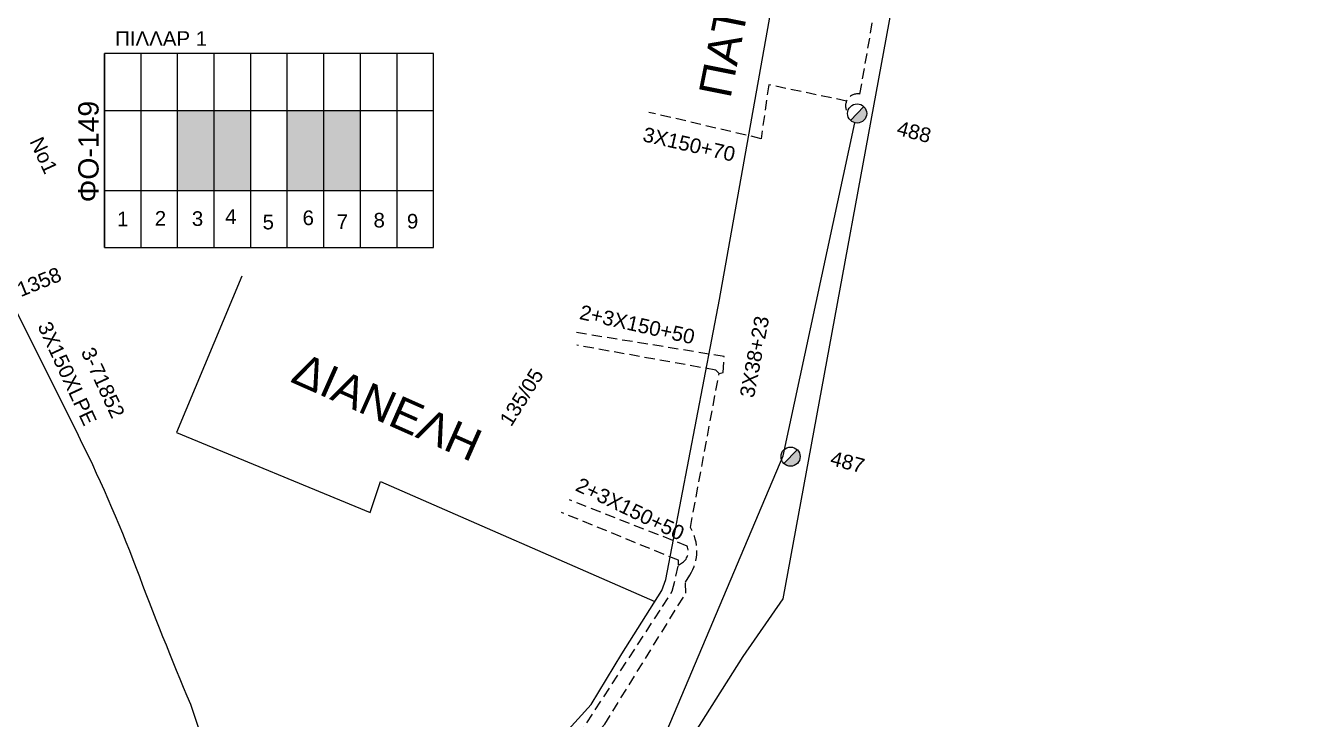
# Model space of a CAD drawing. Header units: millimetres. Extents: x 2999 to 5218, y 1863 to 2903.
# Drawn here: x 3753.6 to 3909.6, y 2225.3 to 2310.7 of the extents above; entities that cross this region are included whole.
import ezdxf
from ezdxf.enums import TextEntityAlignment as Align

# ---------------------------------------------------------------- set-up
doc = ezdxf.new("R2010")
doc.units = ezdxf.units.MM
doc.header["$LTSCALE"] = 0.5
doc.linetypes.add('DASHED', pattern=[19.05, 12.7, -6.35])
for name, color, linetype in [('Άγνωστα', 7, 'Continuous'), ('Ασφαλειοκιβώτια Χ.Τ 9 αναχωρήσεων', 7, 'Continuous'), ('Επιγραφές - Σχήματα', 7, 'Continuous'), ('Στύλος ΦΜ', 7, 'Continuous'), ('Στύλος ΦΜ @ 1', 7, 'Continuous'), ('Υπόβαθρο ΔΕΗ', 7, 'Continuous'), ('Υπόγεια Καλώδια Δικτύου ΧΤ   .10', 7, 'DASHED')]:
    doc.layers.add(name, color=color, linetype=linetype)
doc.styles.add('arial', font='ARIAL.TTF')
doc.styles.get("Standard").update_dxf_attribs({"font": 'ARIAL.TTF'})

# ---------------------------------------------------------------- blocks, each defined once
blk = doc.blocks.new('ΥΠΑΡΧΩΝ ΤΣΙΜΕΝΤΕΝΙΟΣ ΣΤΥΛΟΣ')
at = {"layer": 'Στύλος ΦΜ'}
blk.add_hatch(color=7, dxfattribs=at).paths.add_polyline_path([(-1.29, -2.28, 0.574793), (2.62, 0, 0.268822), (1.3, 2.27)])
at = {"layer": 'Στύλος ΦΜ', "color": 7}
blk.add_line((-1.29, -2.28), (1.3, 2.27), dxfattribs=at)
blk.add_circle((0, 0), 2.62, dxfattribs=at)
at = {"layer": 'Στύλος ΦΜ', "flags": 4}
for tag, p in [('ΑΡΙΘΜΟΣ', (-4.68, 8.05)), ('ΤΥΠΟΣ', (-4.91, 3.03))]:
    blk.add_attdef(tag, p, '', height=4, dxfattribs=at)
blk = doc.blocks.new('ΑΣΦΑΛΕΙΟΚΙΒΩΤΙΟ ΥΠΟΣΤΑΘΜΟΥ 9 ΑΝΑΧΩΡΗΣΕΩΝ')
at = {"layer": 'Ασφαλειοκιβώτια Χ.Τ 9 αναχωρήσεων', "ltscale": 40}
for p, q in [((-23.8, 40.36), (24.02, 40.36)), ((-9.72, 40.36), (-9.72, -40.64)), ((9.94, 40.36), (9.94, -40.64)), ((-23.8, 31.36), (24.02, 31.36)), ((-23.8, 22.36), (24.02, 22.36)), ((-23.8, 13.36), (24.02, 13.36)), ((-23.8, 4.36), (24.02, 4.36)), ((-23.8, -4.64), (24.02, -4.64)), ((-23.8, -13.64), (24.02, -13.64)), ((-23.8, -22.64), (24.02, -22.64)), ((-23.8, -31.64), (24.02, -31.64))]:
    blk.add_line(p, q, dxfattribs=at)
at = {"layer": 'Ασφαλειοκιβώτια Χ.Τ 9 αναχωρήσεων'}
blk.add_lwpolyline([(-23.8, -40.64), (24.02, -40.64), (24.02, 40.36), (-23.8, 40.36)], close=True, dxfattribs=at)
for s, p in [('1', (-18.54, 37.25)), ('2', (-18.39, 27.98)), ('3', (-18.45, 18.85)), ('4', (-17.96, 10.67)), ('5', (-19.3, 1.44)), ('6', (-18.25, -8.4)), ('7', (-19.23, -16.79)), ('8', (-18.84, -25.86)), ('9', (-19.09, -34.08))]:
    blk.add_text(s, height=3.6, rotation=270, dxfattribs=at).set_placement(p)
at = {"layer": 'Ασφαλειοκιβώτια Χ.Τ 9 αναχωρήσεων', "ltscale": 40}
for tag, height, p in [('ΟΝΟΜΑ', 5, (-0.16, 44.31)), ('ΚΕΙΜΕΝΟ 1', 2, (17.06, 35.59)), ('ΚΕΙΜΕΝΟ 2', 2, (17.06, 26.88)), ('ΚΕΙΜΕΝΟ 3', 2, (17.06, 17.69)), ('ΚΕΙΜΕΝΟ 4', 2, (17.06, 8.71)), ('ΚΕΙΜΕΝΟ 5', 2, (17.06, -0.13)), ('ΚΕΙΜΕΝΟ 6', 2, (17.06, -9.05)), ('ΚΕΙΜΕΝΟ 7', 2, (17.06, -18.13)), ('ΚΕΙΜΕΝΟ 8', 2, (17.06, -26.85)), ('ΚΕΙΜΕΝΟ 9', 2, (17.06, -35.99)), ('ΣΧ', 2, (-0.1, -42.64))]:
    blk.add_attdef(tag, text='', height=height, dxfattribs=at).set_placement(p, align=Align.MIDDLE_CENTER)

msp = doc.modelspace()

# ---------------------------------------------------------------- hatches: boundary and pattern name
at = {"layer": 'Επιγραφές - Σχήματα', "linetype": 'DASHED', "ltscale": 0.2}
h = msp.add_hatch(color=1, dxfattribs=at)
h.dxf.hatch_style = 1
h.paths.add_polyline_path([(3772.29, 2290.41), (3776.79, 2290.41), (3776.79, 2300.24), (3772.29, 2300.24)])
h = msp.add_hatch(color=30, dxfattribs=at)
h.dxf.hatch_style = 1
h.paths.add_polyline_path([(3781.29, 2300.24), (3776.79, 2300.24), (3776.79, 2290.41), (3781.29, 2290.41)])
h = msp.add_hatch(color=85, dxfattribs=at)
h.dxf.hatch_style = 1
h.paths.add_polyline_path([(3790.29, 2300.24), (3785.79, 2300.24), (3785.79, 2290.41), (3790.29, 2290.41)])
h = msp.add_hatch(color=151, dxfattribs=at)
h.dxf.hatch_style = 1
h.paths.add_polyline_path([(3794.79, 2300.24), (3790.29, 2300.24), (3790.29, 2290.41), (3794.79, 2290.41)])

# ---------------------------------------------------------------- linework, layer by layer
at = {"layer": 'Άγνωστα', "color": 30, "linetype": 'DASHED', "ltscale": 0.2}
for points in [[(3854.62, 2301.41), (3845.05, 2303.42), (3844.11, 2296.78), (3830.31, 2300.02)], [(3833.94, 2244.29), (3833.93, 2244.89), (3819.56, 2250.77)]]:
    msp.add_lwpolyline(points, dxfattribs=at)
at = {"layer": 'Άγνωστα', "color": 30, "ltscale": 40}
msp.add_lwpolyline([(3832.53, 2224), (3846.84, 2257.76), (3855.64, 2298.74)], dxfattribs=at)
at = {"layer": 'Άγνωστα', "color": 27, "linetype": 'DASHED', "ltscale": 0.2}
for points in [[(3838.94, 2267.9), (3839.43, 2268), (3839.56, 2269.96), (3821.4, 2272.92)], [(3838.94, 2267.9), (3838.52, 2268.3), (3821.42, 2271.36)]]:
    msp.add_lwpolyline(points, dxfattribs=at)
msp.add_lwpolyline([(3752.82, 2133.62), (3753.81, 2133.51, 0.237477), (3760.15, 2135.82, 0.320804), (3761.12, 2143.01, -0.004761), (3760.25, 2144.7), (3793.48, 2183.96), (3792.58, 2186.68), (3811.84, 2209.11), (3820.3, 2219.52), (3824.86, 2224.71), (3834.84, 2240.84), (3834.8, 2242.21), (3835.34, 2243.08, 0.28328), (3835.41, 2248.93), (3838.94, 2267.9)], format="xyb", dxfattribs=at)
at = {"layer": 'Άγνωστα', "color": 30, "linetype": 'DASHED', "ltscale": 0.2}
for points in [[(3833.94, 2244.29), (3834.32, 2244.52, 0.374496), (3835.01, 2246.64), (3820.51, 2252.33)], [(3753.39, 2134.31), (3754.52, 2134.33, 0.699562), (3758.2, 2144.97), (3769.39, 2158.49), (3791.44, 2184.24), (3790.13, 2185.77), (3795.45, 2192.14), (3795.47, 2192.92, -0.586772), (3799.7, 2197.16), (3817.33, 2218.68), (3817.13, 2219.29, -0.64982), (3821.62, 2223.31), (3831.99, 2239.21), (3833.18, 2241.08), (3833.94, 2244.29)]]:
    msp.add_lwpolyline(points, format="xyb", dxfattribs=at)
at = {"layer": 'Υπόβαθρο ΔΕΗ'}
for points in [[(3817.97, 2221.4), (3823.21, 2227.16), (3826.97, 2233.36), (3831.9, 2241.18), (3832.37, 2242.54), (3839, 2276.99), (3846.02, 2316.36), (3850.31, 2339.12), (3787.56, 2371.29), (3756.57, 2386.33), (3717.63, 2412.98)], [(3780.21, 2279.85), (3772.15, 2260.6), (3795.99, 2250.77), (3797.26, 2254.58), (3831.05, 2239.83)]]:
    msp.add_lwpolyline(points, dxfattribs=at)
for points in [[(3863.65, 2331.83), (3846.8, 2240.16), (3841.87, 2233.04), (3831.41, 2216.52), (3820.06, 2198.75), (3809.69, 2184.45), (3787.84, 2153.82), (3770.67, 2130.2), (3765.56, 2122.82), (3842.29, 2061.51), (3846.89, 2059.74, -0.027254), (3860.62, 2053.56, -0.087857), (3872.43, 2044.52, -0.082193), (3897.46, 2006.2), (3914.89, 1959.85, 0.02107), (3925.11, 1935.8, 0.082387), (3959.07, 1882.96)], [(3751.58, 2277.26), (3759.8, 2260.81, -0.025569), (3767.19, 2243.93, 0.009178), (3773.87, 2227.19, 0.004165), (3779.34, 2211.49, -0.001687)]]:
    msp.add_lwpolyline(points, format="xyb", dxfattribs=at)
at = {"layer": 'Υπόγεια Καλώδια Δικτύου ΧΤ   .10', "color": 30, "ltscale": 0.2}
msp.add_lwpolyline([(3854.76, 2299.96, -0.671244), (3856.28, 2302.27), (3863, 2341.06), (3866.13, 2340.52)], format="xyb", dxfattribs=at)

# ---------------------------------------------------------------- block references
at = {"layer": 'Ασφαλειοκιβώτια Χ.Τ 9 αναχωρήσεων', "xscale": 0.5, "yscale": 0.5, "zscale": 0.5, "rotation": 90}
msp.add_blockref('ΑΣΦΑΛΕΙΟΚΙΒΩΤΙΟ ΥΠΟΣΤΑΘΜΟΥ 9 ΑΝΑΧΩΡΗΣΕΩΝ', (3783.48, 2295.27), dxfattribs=at).add_auto_attribs({'ΟΝΟΜΑ': 'ΦΟ-149'})
at = {"layer": 'Στύλος ΦΜ @ 1', "ltscale": 40}
ref = msp.add_blockref('ΥΠΑΡΧΩΝ ΤΣΙΜΕΝΤΕΝΙΟΣ ΣΤΥΛΟΣ', (3855.93, 2299.88), dxfattribs=dict(at, xscale=0.4499999999998179, yscale=0.4499999999998179, zscale=0.4499999999998179, rotation=345.4113177361328))
ref.add_attrib('ΤΥΠΟΣ', '488', (3860.69, 2297.28), dxfattribs={"layer": 'Στύλος ΦΜ', "height": 1.8, "rotation": 345.4113, "flags": 4})
ref = msp.add_blockref('ΥΠΑΡΧΩΝ ΤΣΙΜΕΝΤΕΝΙΟΣ ΣΤΥΛΟΣ', (3750.29, 2277.4), dxfattribs=dict(at, xscale=0.449999999999818, yscale=0.449999999999818, zscale=0.449999999999818, rotation=22.08681620432747))
ref.add_attrib('ΤΥΠΟΣ', '1358', (3753, 2277.27), dxfattribs={"layer": 'Στύλος ΦΜ', "height": 1.8, "rotation": 22.0868, "flags": 4})
ref = msp.add_blockref('ΥΠΑΡΧΩΝ ΤΣΙΜΕΝΤΕΝΙΟΣ ΣΤΥΛΟΣ', (3847.74, 2257.65), dxfattribs=dict(at, xscale=0.4499999999998179, yscale=0.4499999999998179, zscale=0.4499999999998179, rotation=345.4113177361328))
ref.add_attrib('ΤΥΠΟΣ', '487', (3852.5, 2256.64), dxfattribs={"layer": 'Στύλος ΦΜ', "height": 1.8, "rotation": 345.4113, "flags": 4})

# ---------------------------------------------------------------- texts
at = {"layer": 'Άγνωστα', "ltscale": 40, "char_height": 1.8, "width": 17.1868, "attachment_point": 1, "style": 'arial'}
for s, insert, rotation in [('3X150+70', (3829.83, 2298.24), 347.2214), ('Nο1', (3755.67, 2297.21), 294.8883), ('2+3X150+50', (3822.04, 2276.36), 347.3929), ('3X150XLPE', (3756.66, 2274.48), 294.8883), ('3X38+23', (3841.45, 2265.13), 79.1941), ('3-71852', (3761.99, 2271.32), 294.8883), ('135/05', (3811.82, 2262.19), 57.8933), ('2+3X150+50', (3821.91, 2255.16), 334.1527)]:
    msp.add_mtext(s, dxfattribs=dict(at, insert=insert, rotation=rotation))
at = {"layer": 'Επιγραφές - Σχήματα', "char_height": 4, "width": 90.8081, "attachment_point": 1, "style": 'arial'}
for s, insert, rotation in [('ΠΑΤΜΟΥ', (3836.4, 2302.41), 78.6923), ('ΔΙΑΝΕΛΗ', (3787.69, 2270.56), 336.0987)]:
    msp.add_mtext(s, dxfattribs=dict(at, insert=insert, rotation=rotation))
at = {"layer": 'Επιγραφές - Σχήματα', "insert": (3764.61, 2310.01), "char_height": 1.8, "width": 16.8629, "attachment_point": 1}
msp.add_mtext('ΠΙΛΛΑΡ 1', dxfattribs=at)

doc.saveas('drawing.dxf')
